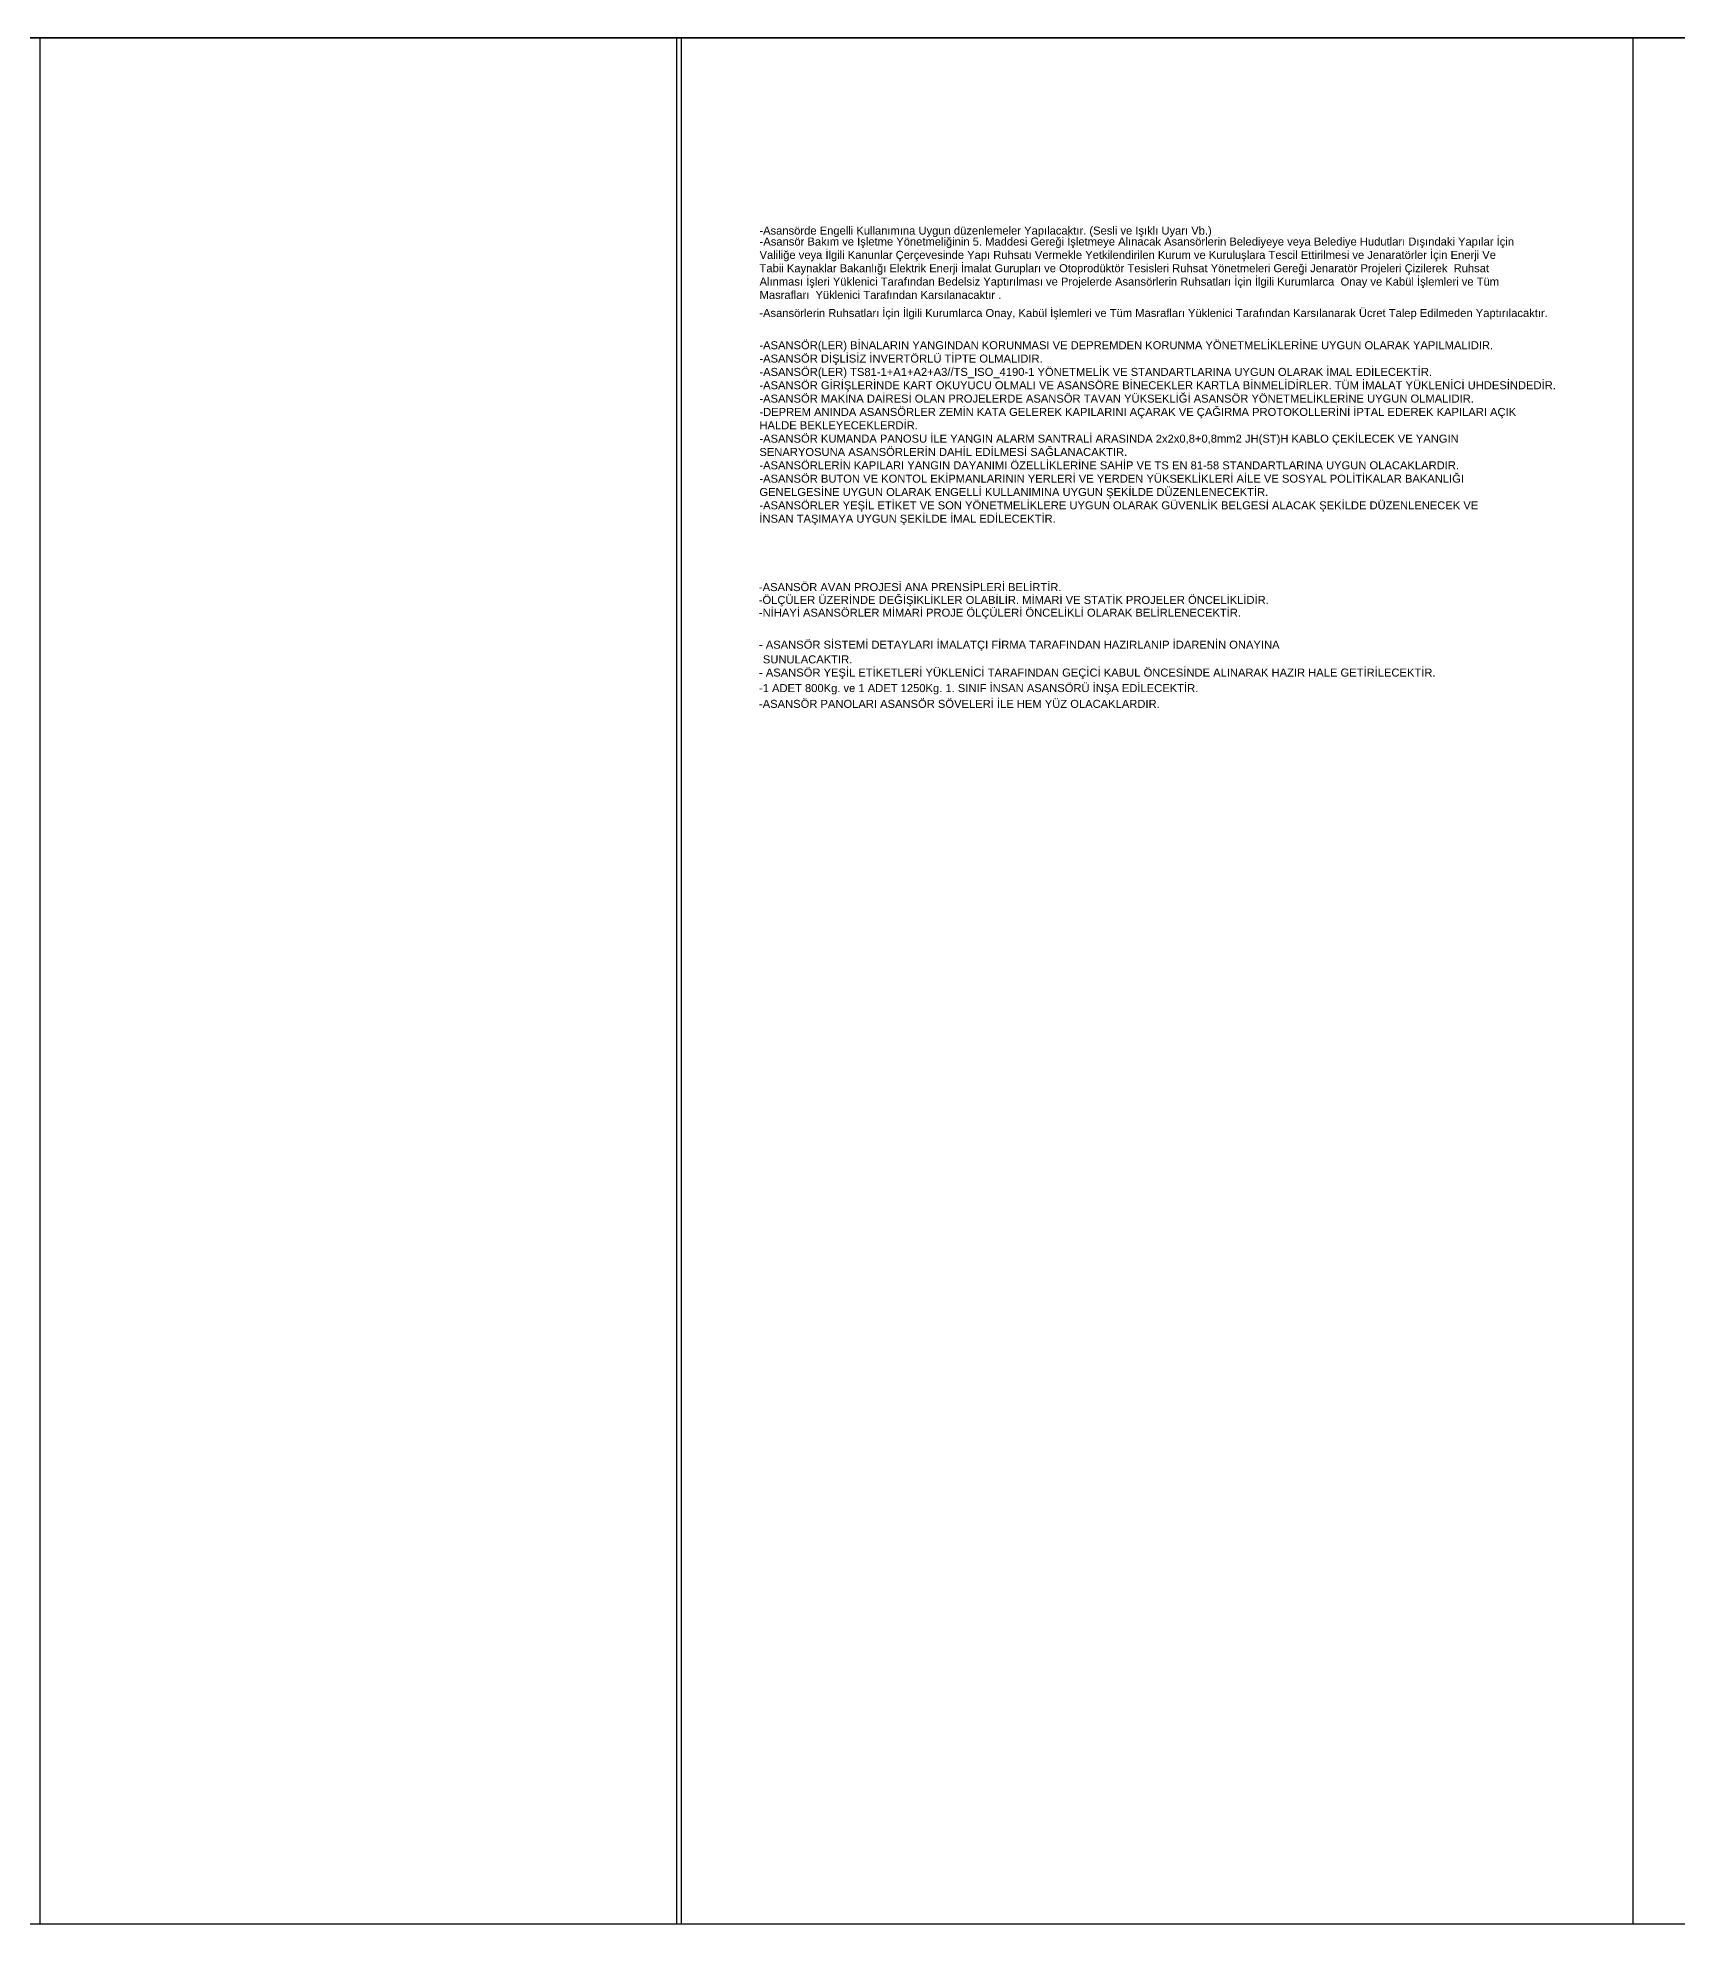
# Model space of a CAD drawing. Extents: x -398 to -185, y 174 to 233.
# Drawn here: x -346.1 to -294.9, y 174 to 232.9 of the extents above; entities that cross this region are included whole.
import ezdxf
from ezdxf.enums import TextEntityAlignment as Align

# ---------------------------------------------------------------- set-up
doc = ezdxf.new("R2010")
doc.units = 0
doc.header["$LTSCALE"] = 0.05
doc.layers.get('0').update_dxf_attribs({"linetype": 'CONTINUOUS'})
doc.layers.add('Antet', color=41, linetype='CONTINUOUS', lineweight=50)
doc.layers.add('DUVAR', color=7, linetype='CONTINUOUS')
doc.styles.add('ARIALTR', font='arial.ttf', dxfattribs={"width": 0.9})
doc.styles.get("Standard").update_dxf_attribs({"font": 'arial.ttf'})

msp = doc.modelspace()

# ---------------------------------------------------------------- linework, layer by layer
at = {"layer": 'DUVAR'}
for p, q in [((-384.567, 232.91), (-184.623, 232.91)), ((-346.073, 232.91), (-346.073, 173.983)), ((-326.189, 232.91), (-326.189, 173.983)), ((-326.048, 232.91), (-326.048, 173.983)), ((-184.623, 173.983), (-384.567, 173.983))]:
    msp.add_line(p, q, dxfattribs=at)
at = {"layer": 'DUVAR', "color": 4, "ltscale": 0.5}
msp.add_line((-296.321, 232.91), (-296.321, 173.983), dxfattribs=at)
for points in [[(-184.623, 232.91), (-384.567, 232.91)], [(-184.623, 173.984), (-384.567, 173.984)]]:
    msp.add_lwpolyline(points, dxfattribs=at)

# ---------------------------------------------------------------- texts
at = {"color": 1}
for s, p in [('-ASANSÖR AVAN PROJESİ ANA PRENSİPLERİ BELİRTİR.', (-318.893, 215.625)), ('-ÖLÇÜLER ÜZERİNDE DEĞİŞİKLİKLER OLABİLİR. MİMARİ VE STATİK PROJELER ÖNCELİKLİDİR.', (-315.658, 215.224)), ('-NİHAYİ ASANSÖRLER MİMARİ PROJE ÖLÇÜLERİ ÖNCELİKLİ OLARAK BELİRLENECEKTİR.', (-316.089, 214.827))]:
    msp.add_text(s, height=0.25, dxfattribs=at).set_placement(p, align=Align.CENTER)
at = {"char_height": 0.25, "attachment_point": 1}
for s, insert, width in [('{\\C1;-Asansörde Engelli Kullanımına Uygun düzenlemeler Yapılacaktır. (Sesli ve Işıklı Uyarı Vb.)}', (-323.604, 227.011), 35.43321), ('{\\C1;-Asansör Bakım ve İşletme Yönetmeliğinin 5. Maddesi Gereği İşletmeye Alınacak Asansörlerin Belediyeye veya Belediye Hudutları Dışındaki Yapılar İçin Valiliğe veya İlgili Kanunlar Çerçevesinde Yapı Ruhsatı Vermekle Yetkilendirilen Kurum ve Kuruluşlara Tescil Ettirilmesi ve Jenaratörler İçin Enerji Ve Tabii Kaynaklar Bakanlığı Elektrik Enerji İmalat Gurupları ve Otoprodüktör Tesisleri Ruhsat Yönetmeleri Gereği Jenaratör Projeleri Çizilerek  Ruhsat Alınması İşleri Yüklenici Tarafından Bedelsiz Yaptırılması ve Projelerde Asansörlerin Ruhsatları İçin İlgili Kurumlarca  Onay ve Kabül İşlemleri ve Tüm Masrafları  Yüklenici Tarafından Karsılanacaktır .}', (-323.598, 226.669), 23.50388), ('\\C1;-Asansörlerin Ruhsatları İçin İlgili Kurumlarca Onay, Kabül İşlemleri ve Tüm Masrafları Yüklenici Tarafından Karsılanarak Ücret Talep Edilmeden Yaptırılacaktır. ', (-323.606, 224.437), 23.98025), ('\\C1;-ASANSÖR(LER) BİNALARIN YANGINDAN KORUNMASI VE DEPREMDEN KORUNMA YÖNETMELİKLERİNE UYGUN OLARAK YAPILMALIDIR. \\P-ASANSÖR DİŞLİSİZ İNVERTÖRLÜ TİPTE OLMALIDIR.\\P-ASANSÖR(LER) TS81-1+A1+A2+A3//TS_ISO_4190-1 YÖNETMELİK VE STANDARTLARINA UYGUN OLARAK İMAL EDİLECEKTİR.\\P-ASANSÖR GİRİŞLERİNDE KART OKUYUCU OLMALI VE ASANSÖRE BİNECEKLER KARTLA BİNMELİDİRLER. TÜM İMALAT YÜKLENİCİ UHDESİNDEDİR.\\P-ASANSÖR MAKİNA DAİRESİ OLAN PROJELERDE ASANSÖR TAVAN YÜKSEKLİĞİ ASANSÖR YÖNETMELİKLERİNE UYGUN OLMALIDIR.\\P-DEPREM ANINDA ASANSÖRLER ZEMİN KATA GELEREK KAPILARINI AÇARAK VE ÇAĞIRMA PROTOKOLLERİNİ İPTAL EDEREK KAPILARI AÇIK HALDE BEKLEYECEKLERDİR.\\P-ASANSÖR KUMANDA PANOSU İLE YANGIN ALARM SANTRALİ ARASINDA 2x2x0,8+0,8mm2 JH(ST)H KABLO ÇEKİLECEK VE YANGIN SENARYOSUNA ASANSÖRLERİN DAHİL EDİLMESİ SAĞLANACAKTIR.\\P-ASANSÖRLERİN KAPILARI YANGIN DAYANIMI ÖZELLİKLERİNE SAHİP VE TS EN 81-58 STANDARTLARINA UYGUN OLACAKLARDIR. \\P-ASANSÖR BUTON VE KONTOL EKİPMANLARININ YERLERİ VE YERDEN YÜKSEKLİKLERİ AİLE VE SOSYAL POLİTİKALAR BAKANLIĞI GENELGESİNE UYGUN OLARAK ENGELLİ KULLANIMINA UYGUN ŞEKİLDE DÜZENLENECEKTİR.\\P-ASANSÖRLER YEŞİL ETİKET VE SON YÖNETMELİKLERE UYGUN OLARAK GÜVENLİK BELGESİ ALACAK ŞEKİLDE DÜZENLENECEK VE \\PİNSAN TAŞIMAYA UYGUN ŞEKİLDE İMAL EDİLECEKTİR.', (-323.603, 223.43), 23.62214)]:
    msp.add_mtext(s, dxfattribs=dict(at, insert=insert, width=width))
at = {"layer": 'Antet', "color": 1, "style": 'ARIALTR'}
for s, p in [('- ASANSÖR SİSTEMİ DETAYLARI İMALATÇI FİRMA TARAFINDAN HAZIRLANIP İDARENİN ONAYINA', (-323.617, 213.826)), ('SUNULACAKTIR.', (-323.495, 213.367)), ('- ASANSÖR YEŞİL ETİKETLERİ YÜKLENİCİ TARAFINDAN GEÇİCİ KABUL ÖNCESİNDE ALINARAK HAZIR HALE GETİRİLECEKTİR.', (-323.616, 212.955)), ('-1 ADET 800Kg. ve 1 ADET 1250Kg. 1. SINIF İNSAN ASANSÖRÜ İNŞA EDİLECEKTİR.', (-323.616, 212.471)), ('-ASANSÖR PANOLARI ASANSÖR SÖVELERİ İLE HEM YÜZ OLACAKLARDIR.', (-323.616, 211.978))]:
    msp.add_text(s, height=0.25, dxfattribs=at).set_placement(p)

doc.saveas('drawing.dxf')
